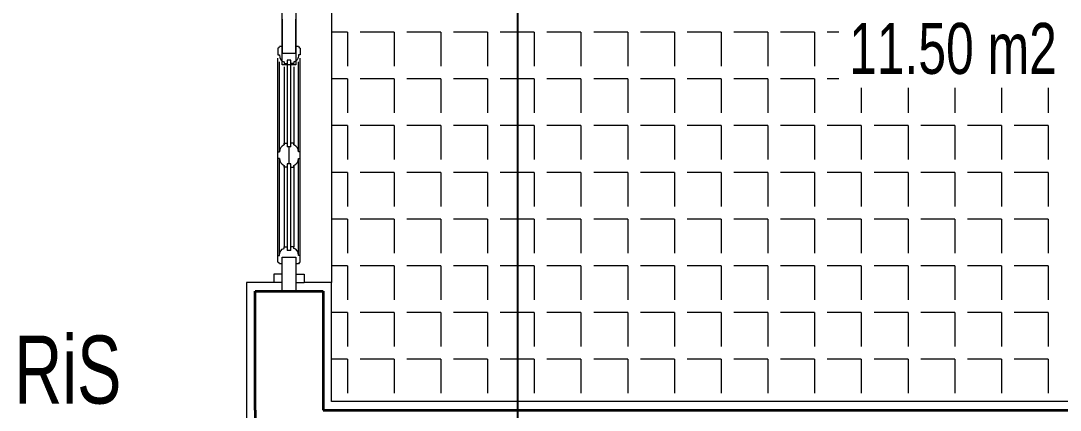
# Model space of a CAD drawing. Header units: inches. Extents: x -7543 to -822, y 102837 to 190349.
# Drawn here: x -829.8696 to -829.8084, y 102836.9074 to 102836.9303 of the extents above; entities that cross this region are included whole.
import ezdxf

# ---------------------------------------------------------------- set-up
doc = ezdxf.new("R2010")
doc.units = ezdxf.units.IN
doc.header["$MEASUREMENT"] = 0
doc.linetypes.add('DASHDOTX2', pattern=[2, 1, -0.5, 0, -0.5])
for name, color, linetype, lineweight in [('AKS', 1, 'Continuous', 25), ('İZ DÜŞÜM', 253, 'Continuous', 20), ('SIVA', 150, 'Continuous', 15), ('YAZI', 7, 'Continuous', 25)]:
    doc.layers.add(name, color=color, linetype=linetype, lineweight=lineweight)
doc.layers.add('DUVAR', color=7, linetype='Continuous', lineweight=35, true_color=0xfc4642)
doc.layers.add('KAPI', color=7, linetype='Continuous', lineweight=18, true_color=0xffb360)
doc.styles.add('arıal', font='arial.ttf', dxfattribs={"width": 0.7})

msp = doc.modelspace()

# ---------------------------------------------------------------- linework, layer by layer
at = {"layer": 'AKS', "linetype": 'DASHDOTX2', "ltscale": 10}
msp.add_line((-829.8403199212353, 102837.241780972), (-829.8403199212353, 102836.7293249838), dxfattribs=at)
at = {"layer": 'DUVAR'}
for p, q in [((-829.8557696687035, 102836.9074307916), (-829.8557696687035, 102836.9144307916)), ((-829.8557696687035, 102836.9144307916), (-829.8517696687035, 102836.9144307916)), ((-829.8517696687036, 102836.9144307916), (-829.8517696687036, 102836.9074307916)), ((-829.8557696687031, 102836.9074307916), (-829.8557696687031, 102836.8884307916)), ((-829.8517696687036, 102836.9074307916), (-829.7753199212352, 102836.9074307916))]:
    msp.add_line(p, q, dxfattribs=at)
at = {"layer": 'İZ DÜŞÜM'}
for p, q in [((-829.8512696687035, 102836.9309307916), (-829.8512696687035, 102836.9149307916)), ((-829.8503379309974, 102836.9296687661), (-829.8512696687035, 102836.9296687661)), ((-829.8503379309974, 102836.9296687661), (-829.8503379309974, 102836.9276687661)), ((-829.8475879309974, 102836.9296687661), (-829.8495879309974, 102836.9296687661)), ((-829.8475879309974, 102836.9296687661), (-829.8475879309974, 102836.9276687661)), ((-829.8448379309974, 102836.9296687661), (-829.8468379309974, 102836.9296687661)), ((-829.8448379309974, 102836.9296687661), (-829.8448379309974, 102836.9276687661)), ((-829.8420879309974, 102836.9296687661), (-829.8440879309974, 102836.9296687661)), ((-829.8420879309974, 102836.9296687661), (-829.8420879309974, 102836.9276687661)), ((-829.8393379309974, 102836.9296687661), (-829.8413379309974, 102836.9296687661)), ((-829.8393379309974, 102836.9296687661), (-829.8393379309974, 102836.9276687661)), ((-829.8365879309974, 102836.9296687661), (-829.8385879309974, 102836.9296687661)), ((-829.8365879309974, 102836.9296687661), (-829.8365879309974, 102836.9276687661)), ((-829.8338379309973, 102836.9296687661), (-829.8358379309974, 102836.9296687661)), ((-829.8338379309973, 102836.9296687661), (-829.8338379309973, 102836.9276687661)), ((-829.8310879309975, 102836.9296687661), (-829.8330879309974, 102836.9296687661)), ((-829.8310879309975, 102836.9296687661), (-829.8310879309975, 102836.9276687661)), ((-829.8283379309973, 102836.9296687661), (-829.8303379309974, 102836.9296687661)), ((-829.8283379309973, 102836.9296687661), (-829.8283379309973, 102836.9276687661)), ((-829.8255879309974, 102836.9296687661), (-829.8275879309974, 102836.9296687661)), ((-829.8255879309974, 102836.9296687661), (-829.8255879309974, 102836.9276687661)), ((-829.8228379309974, 102836.9296687661), (-829.8248379309974, 102836.9296687661)), ((-829.8228379309974, 102836.9296687661), (-829.8228379309974, 102836.9276687661)), ((-829.8214096679375, 102836.9296687661), (-829.8220879309974, 102836.9296687661)), ((-829.8503379309974, 102836.9269187661), (-829.8512696687035, 102836.9269187661)), ((-829.8503379309974, 102836.9269187661), (-829.8503379309974, 102836.9249187661)), ((-829.8475879309974, 102836.9269187661), (-829.8495879309974, 102836.9269187661)), ((-829.8475879309974, 102836.9269187661), (-829.8475879309974, 102836.9249187661)), ((-829.8448379309974, 102836.9269187661), (-829.8468379309974, 102836.9269187661)), ((-829.8448379309974, 102836.9269187661), (-829.8448379309974, 102836.9249187661)), ((-829.8420879309974, 102836.9269187661), (-829.8440879309974, 102836.9269187661)), ((-829.8420879309974, 102836.9269187661), (-829.8420879309974, 102836.9249187661)), ((-829.8393379309974, 102836.9269187661), (-829.8413379309974, 102836.9269187661)), ((-829.8393379309974, 102836.9269187661), (-829.8393379309974, 102836.9249187661)), ((-829.8365879309974, 102836.9269187661), (-829.8385879309974, 102836.9269187661)), ((-829.8365879309974, 102836.9269187661), (-829.8365879309974, 102836.9249187661)), ((-829.8338379309973, 102836.9269187661), (-829.8358379309974, 102836.9269187661)), ((-829.8338379309973, 102836.9269187661), (-829.8338379309973, 102836.9249187661)), ((-829.8310879309975, 102836.9269187661), (-829.8330879309974, 102836.9269187661)), ((-829.8310879309975, 102836.9269187661), (-829.8310879309975, 102836.9249187661)), ((-829.8283379309973, 102836.9269187661), (-829.8303379309974, 102836.9269187661)), ((-829.8283379309973, 102836.9269187661), (-829.8283379309973, 102836.9249187661)), ((-829.8255879309974, 102836.9269187661), (-829.8275879309974, 102836.9269187661)), ((-829.8255879309974, 102836.9269187661), (-829.8255879309974, 102836.9249187661)), ((-829.8228379309974, 102836.9269187661), (-829.8248379309974, 102836.9269187661)), ((-829.8228379309974, 102836.9269187661), (-829.8228379309974, 102836.9249187661)), ((-829.8214096679375, 102836.9269187661), (-829.8220879309974, 102836.9269187661)), ((-829.8200879309974, 102836.9263960592), (-829.8200879309974, 102836.9249187661)), ((-829.8173379309974, 102836.9263960592), (-829.8173379309974, 102836.9249187661)), ((-829.8145879309974, 102836.9263960592), (-829.8145879309974, 102836.9249187661)), ((-829.8118379309974, 102836.9263960592), (-829.8118379309974, 102836.9249187661)), ((-829.8090879309974, 102836.9263960592), (-829.8090879309974, 102836.9249187661)), ((-829.8503379309974, 102836.9241687661), (-829.8512696687035, 102836.9241687661)), ((-829.8503379309974, 102836.9241687661), (-829.8503379309974, 102836.9221687661)), ((-829.8475879309974, 102836.9241687661), (-829.8495879309974, 102836.9241687661)), ((-829.8475879309974, 102836.9241687661), (-829.8475879309974, 102836.9221687661)), ((-829.8448379309974, 102836.9241687661), (-829.8468379309974, 102836.9241687661)), ((-829.8448379309974, 102836.9241687661), (-829.8448379309974, 102836.9221687661)), ((-829.8420879309974, 102836.9241687661), (-829.8440879309974, 102836.9241687661)), ((-829.8420879309974, 102836.9241687661), (-829.8420879309974, 102836.9221687661)), ((-829.8393379309974, 102836.9241687661), (-829.8413379309974, 102836.9241687661)), ((-829.8393379309974, 102836.9241687661), (-829.8393379309974, 102836.9221687661)), ((-829.8365879309974, 102836.9241687661), (-829.8385879309974, 102836.9241687661)), ((-829.8365879309974, 102836.9241687661), (-829.8365879309974, 102836.9221687661)), ((-829.8338379309973, 102836.9241687661), (-829.8358379309974, 102836.9241687661)), ((-829.8338379309973, 102836.9241687661), (-829.8338379309973, 102836.9221687661)), ((-829.8310879309975, 102836.9241687661), (-829.8330879309974, 102836.9241687661)), ((-829.8310879309975, 102836.9241687661), (-829.8310879309975, 102836.9221687661)), ((-829.8283379309973, 102836.9241687661), (-829.8303379309974, 102836.9241687661)), ((-829.8283379309973, 102836.9241687661), (-829.8283379309973, 102836.9221687661)), ((-829.8255879309974, 102836.9241687661), (-829.8275879309974, 102836.9241687661)), ((-829.8255879309974, 102836.9241687661), (-829.8255879309974, 102836.9221687661)), ((-829.8228379309974, 102836.9241687661), (-829.8248379309974, 102836.9241687661)), ((-829.8228379309974, 102836.9241687661), (-829.8228379309974, 102836.9221687661)), ((-829.8200879309974, 102836.9241687661), (-829.8220879309974, 102836.9241687661)), ((-829.8200879309974, 102836.9241687661), (-829.8200879309974, 102836.9221687661)), ((-829.8173379309974, 102836.9241687661), (-829.8193379309973, 102836.9241687661)), ((-829.8173379309974, 102836.9241687661), (-829.8173379309974, 102836.9221687661)), ((-829.8145879309974, 102836.9241687661), (-829.8165879309975, 102836.9241687661)), ((-829.8145879309974, 102836.9241687661), (-829.8145879309974, 102836.9221687661)), ((-829.8118379309974, 102836.9241687661), (-829.8138379309974, 102836.9241687661)), ((-829.8118379309974, 102836.9241687661), (-829.8118379309974, 102836.9221687661)), ((-829.8090879309974, 102836.9241687661), (-829.8110879309974, 102836.9241687661)), ((-829.8090879309974, 102836.9241687661), (-829.8090879309974, 102836.9221687661)), ((-829.8503379309974, 102836.9214187661), (-829.8512696687035, 102836.9214187661)), ((-829.8503379309974, 102836.9214187661), (-829.8503379309974, 102836.9194187661)), ((-829.8475879309974, 102836.9214187661), (-829.8495879309974, 102836.9214187661)), ((-829.8475879309974, 102836.9214187661), (-829.8475879309974, 102836.9194187661)), ((-829.8448379309974, 102836.9214187661), (-829.8468379309974, 102836.9214187661)), ((-829.8448379309974, 102836.9214187661), (-829.8448379309974, 102836.9194187661)), ((-829.8420879309974, 102836.9214187661), (-829.8440879309974, 102836.9214187661)), ((-829.8420879309974, 102836.9214187661), (-829.8420879309974, 102836.9194187661)), ((-829.8393379309974, 102836.9214187661), (-829.8413379309974, 102836.9214187661)), ((-829.8393379309974, 102836.9214187661), (-829.8393379309974, 102836.9194187661)), ((-829.8365879309974, 102836.9214187661), (-829.8385879309974, 102836.9214187661)), ((-829.8365879309974, 102836.9214187661), (-829.8365879309974, 102836.9194187661)), ((-829.8338379309973, 102836.9214187661), (-829.8358379309974, 102836.9214187661)), ((-829.8338379309973, 102836.9214187661), (-829.8338379309973, 102836.9194187661)), ((-829.8310879309975, 102836.9214187661), (-829.8330879309974, 102836.9214187661)), ((-829.8310879309975, 102836.9214187661), (-829.8310879309975, 102836.9194187661)), ((-829.8283379309973, 102836.9214187661), (-829.8303379309974, 102836.9214187661)), ((-829.8283379309973, 102836.9214187661), (-829.8283379309973, 102836.9194187661)), ((-829.8255879309974, 102836.9214187661), (-829.8275879309974, 102836.9214187661)), ((-829.8255879309974, 102836.9214187661), (-829.8255879309974, 102836.9194187661)), ((-829.8228379309974, 102836.9214187661), (-829.8248379309974, 102836.9214187661)), ((-829.8228379309974, 102836.9214187661), (-829.8228379309974, 102836.9194187661)), ((-829.8200879309974, 102836.9214187661), (-829.8220879309974, 102836.9214187661)), ((-829.8200879309974, 102836.9214187661), (-829.8200879309974, 102836.9194187661)), ((-829.8173379309974, 102836.9214187661), (-829.8193379309973, 102836.9214187661)), ((-829.8173379309974, 102836.9214187661), (-829.8173379309974, 102836.9194187661)), ((-829.8145879309974, 102836.9214187661), (-829.8165879309975, 102836.9214187661)), ((-829.8145879309974, 102836.9214187661), (-829.8145879309974, 102836.9194187661)), ((-829.8118379309974, 102836.9214187661), (-829.8138379309974, 102836.9214187661)), ((-829.8118379309974, 102836.9214187661), (-829.8118379309974, 102836.9194187661)), ((-829.8090879309974, 102836.9214187661), (-829.8110879309974, 102836.9214187661)), ((-829.8090879309974, 102836.9214187661), (-829.8090879309974, 102836.9194187661)), ((-829.8503379309974, 102836.9186687661), (-829.8512696687035, 102836.9186687661)), ((-829.8503379309974, 102836.9186687661), (-829.8503379309974, 102836.9166687661)), ((-829.8475879309974, 102836.9186687661), (-829.8495879309974, 102836.9186687661)), ((-829.8475879309974, 102836.9186687661), (-829.8475879309974, 102836.9166687661)), ((-829.8448379309974, 102836.9186687661), (-829.8468379309974, 102836.9186687661)), ((-829.8448379309974, 102836.9186687661), (-829.8448379309974, 102836.9166687661)), ((-829.8420879309974, 102836.9186687661), (-829.8440879309974, 102836.9186687661)), ((-829.8420879309974, 102836.9186687661), (-829.8420879309974, 102836.9166687661)), ((-829.8393379309974, 102836.9186687661), (-829.8413379309974, 102836.9186687661)), ((-829.8393379309974, 102836.9186687661), (-829.8393379309974, 102836.9166687661)), ((-829.8365879309974, 102836.9186687661), (-829.8385879309974, 102836.9186687661)), ((-829.8365879309974, 102836.9186687661), (-829.8365879309974, 102836.9166687661)), ((-829.8338379309973, 102836.9186687661), (-829.8358379309974, 102836.9186687661)), ((-829.8338379309973, 102836.9186687661), (-829.8338379309973, 102836.9166687661)), ((-829.8310879309975, 102836.9186687661), (-829.8330879309974, 102836.9186687661)), ((-829.8310879309975, 102836.9186687661), (-829.8310879309975, 102836.9166687661)), ((-829.8283379309973, 102836.9186687661), (-829.8303379309974, 102836.9186687661)), ((-829.8283379309973, 102836.9186687661), (-829.8283379309973, 102836.9166687661)), ((-829.8255879309974, 102836.9186687661), (-829.8275879309974, 102836.9186687661)), ((-829.8255879309974, 102836.9186687661), (-829.8255879309974, 102836.9166687661)), ((-829.8228379309974, 102836.9186687661), (-829.8248379309974, 102836.9186687661)), ((-829.8228379309974, 102836.9186687661), (-829.8228379309974, 102836.9166687661)), ((-829.8200879309974, 102836.9186687661), (-829.8220879309974, 102836.9186687661)), ((-829.8200879309974, 102836.9186687661), (-829.8200879309974, 102836.9166687661)), ((-829.8173379309974, 102836.9186687661), (-829.8193379309973, 102836.9186687661)), ((-829.8173379309974, 102836.9186687661), (-829.8173379309974, 102836.9166687661)), ((-829.8145879309974, 102836.9186687661), (-829.8165879309975, 102836.9186687661)), ((-829.8145879309974, 102836.9186687661), (-829.8145879309974, 102836.9166687661)), ((-829.8118379309974, 102836.9186687661), (-829.8138379309974, 102836.9186687661)), ((-829.8118379309974, 102836.9186687661), (-829.8118379309974, 102836.9166687661)), ((-829.8090879309974, 102836.9186687661), (-829.8110879309974, 102836.9186687661)), ((-829.8090879309974, 102836.9186687661), (-829.8090879309974, 102836.9166687661)), ((-829.8503379309974, 102836.9159187661), (-829.8512696687035, 102836.9159187661)), ((-829.8503379309974, 102836.9159187661), (-829.8503379309974, 102836.9139187661)), ((-829.8475879309974, 102836.9159187661), (-829.8495879309974, 102836.9159187661)), ((-829.8475879309974, 102836.9159187661), (-829.8475879309974, 102836.9139187661)), ((-829.8448379309974, 102836.9159187661), (-829.8468379309974, 102836.9159187661)), ((-829.8448379309974, 102836.9159187661), (-829.8448379309974, 102836.9139187661)), ((-829.8420879309974, 102836.9159187661), (-829.8440879309974, 102836.9159187661)), ((-829.8420879309974, 102836.9159187661), (-829.8420879309974, 102836.9139187661)), ((-829.8393379309974, 102836.9159187661), (-829.8413379309974, 102836.9159187661)), ((-829.8393379309974, 102836.9159187661), (-829.8393379309974, 102836.9139187661)), ((-829.8365879309974, 102836.9159187661), (-829.8385879309974, 102836.9159187661)), ((-829.8365879309974, 102836.9159187661), (-829.8365879309974, 102836.9139187661)), ((-829.8338379309973, 102836.9159187661), (-829.8358379309974, 102836.9159187661)), ((-829.8338379309973, 102836.9159187661), (-829.8338379309973, 102836.9139187661)), ((-829.8310879309975, 102836.9159187661), (-829.8330879309974, 102836.9159187661)), ((-829.8310879309975, 102836.9159187661), (-829.8310879309975, 102836.9139187661)), ((-829.8283379309973, 102836.9159187661), (-829.8303379309974, 102836.9159187661)), ((-829.8283379309973, 102836.9159187661), (-829.8283379309973, 102836.9139187661)), ((-829.8255879309974, 102836.9159187661), (-829.8275879309974, 102836.9159187661)), ((-829.8255879309974, 102836.9159187661), (-829.8255879309974, 102836.9139187661)), ((-829.8228379309974, 102836.9159187661), (-829.8248379309974, 102836.9159187661)), ((-829.8228379309974, 102836.9159187661), (-829.8228379309974, 102836.9139187661)), ((-829.8200879309974, 102836.9159187661), (-829.8220879309974, 102836.9159187661)), ((-829.8200879309974, 102836.9159187661), (-829.8200879309974, 102836.9139187661)), ((-829.8173379309974, 102836.9159187661), (-829.8193379309973, 102836.9159187661)), ((-829.8173379309974, 102836.9159187661), (-829.8173379309974, 102836.9139187661)), ((-829.8145879309974, 102836.9159187661), (-829.8165879309975, 102836.9159187661)), ((-829.8145879309974, 102836.9159187661), (-829.8145879309974, 102836.9139187661)), ((-829.8118379309974, 102836.9159187661), (-829.8138379309974, 102836.9159187661)), ((-829.8118379309974, 102836.9159187661), (-829.8118379309974, 102836.9139187661)), ((-829.8090879309974, 102836.9159187661), (-829.8110879309974, 102836.9159187661)), ((-829.8090879309974, 102836.9159187661), (-829.8090879309974, 102836.9139187661)), ((-829.8503379309974, 102836.9131687661), (-829.8512696687035, 102836.9131687661)), ((-829.8503379309974, 102836.9131687661), (-829.8503379309974, 102836.9111687661)), ((-829.8475879309974, 102836.9131687661), (-829.8495879309974, 102836.9131687661)), ((-829.8475879309974, 102836.9131687661), (-829.8475879309974, 102836.9111687661)), ((-829.8448379309974, 102836.9131687661), (-829.8468379309974, 102836.9131687661)), ((-829.8448379309974, 102836.9131687661), (-829.8448379309974, 102836.9111687661)), ((-829.8420879309974, 102836.9131687661), (-829.8440879309974, 102836.9131687661)), ((-829.8420879309974, 102836.9131687661), (-829.8420879309974, 102836.9111687661)), ((-829.8393379309974, 102836.9131687661), (-829.8413379309974, 102836.9131687661)), ((-829.8393379309974, 102836.9131687661), (-829.8393379309974, 102836.9111687661)), ((-829.8365879309974, 102836.9131687661), (-829.8385879309974, 102836.9131687661)), ((-829.8365879309974, 102836.9131687661), (-829.8365879309974, 102836.9111687661)), ((-829.8338379309973, 102836.9131687661), (-829.8358379309974, 102836.9131687661)), ((-829.8338379309973, 102836.9131687661), (-829.8338379309973, 102836.9111687661)), ((-829.8310879309975, 102836.9131687661), (-829.8330879309974, 102836.9131687661)), ((-829.8310879309975, 102836.9131687661), (-829.8310879309975, 102836.9111687661)), ((-829.8283379309973, 102836.9131687661), (-829.8303379309974, 102836.9131687661)), ((-829.8283379309973, 102836.9131687661), (-829.8283379309973, 102836.9111687661)), ((-829.8255879309974, 102836.9131687661), (-829.8275879309974, 102836.9131687661)), ((-829.8255879309974, 102836.9131687661), (-829.8255879309974, 102836.9111687661)), ((-829.8228379309974, 102836.9131687661), (-829.8248379309974, 102836.9131687661)), ((-829.8228379309974, 102836.9131687661), (-829.8228379309974, 102836.9111687661)), ((-829.8200879309974, 102836.9131687661), (-829.8220879309974, 102836.9131687661)), ((-829.8200879309974, 102836.9131687661), (-829.8200879309974, 102836.9111687661)), ((-829.8173379309974, 102836.9131687661), (-829.8193379309973, 102836.9131687661)), ((-829.8173379309974, 102836.9131687661), (-829.8173379309974, 102836.9111687661)), ((-829.8145879309974, 102836.9131687661), (-829.8165879309975, 102836.9131687661)), ((-829.8145879309974, 102836.9131687661), (-829.8145879309974, 102836.9111687661)), ((-829.8118379309974, 102836.9131687661), (-829.8138379309974, 102836.9131687661)), ((-829.8118379309974, 102836.9131687661), (-829.8118379309974, 102836.9111687661)), ((-829.8090879309974, 102836.9131687661), (-829.8110879309974, 102836.9131687661)), ((-829.8090879309974, 102836.9131687661), (-829.8090879309974, 102836.9111687661)), ((-829.8503379309974, 102836.9104187661), (-829.8512696687036, 102836.9104187661)), ((-829.8503379309974, 102836.9104187661), (-829.8503379309974, 102836.9084187661)), ((-829.8475879309974, 102836.9104187661), (-829.8495879309974, 102836.9104187661)), ((-829.8475879309974, 102836.9104187661), (-829.8475879309974, 102836.9084187661)), ((-829.8448379309974, 102836.9104187661), (-829.8468379309974, 102836.9104187661)), ((-829.8448379309974, 102836.9104187661), (-829.8448379309974, 102836.9084187661)), ((-829.8420879309974, 102836.9104187661), (-829.8440879309974, 102836.9104187661)), ((-829.8420879309974, 102836.9104187661), (-829.8420879309974, 102836.9084187661)), ((-829.8393379309974, 102836.9104187661), (-829.8413379309974, 102836.9104187661)), ((-829.8393379309974, 102836.9104187661), (-829.8393379309974, 102836.9084187661)), ((-829.8365879309974, 102836.9104187661), (-829.8385879309974, 102836.9104187661)), ((-829.8365879309974, 102836.9104187661), (-829.8365879309974, 102836.9084187661)), ((-829.8338379309973, 102836.9104187661), (-829.8358379309974, 102836.9104187661)), ((-829.8338379309973, 102836.9104187661), (-829.8338379309973, 102836.9084187661)), ((-829.8310879309975, 102836.9104187661), (-829.8330879309974, 102836.9104187661)), ((-829.8310879309975, 102836.9104187661), (-829.8310879309975, 102836.9084187661)), ((-829.8283379309973, 102836.9104187661), (-829.8303379309974, 102836.9104187661)), ((-829.8283379309973, 102836.9104187661), (-829.8283379309973, 102836.9084187661)), ((-829.8255879309974, 102836.9104187661), (-829.8275879309974, 102836.9104187661)), ((-829.8255879309974, 102836.9104187661), (-829.8255879309974, 102836.9084187661)), ((-829.8228379309974, 102836.9104187661), (-829.8248379309974, 102836.9104187661)), ((-829.8228379309974, 102836.9104187661), (-829.8228379309974, 102836.9084187661)), ((-829.8200879309974, 102836.9104187661), (-829.8220879309974, 102836.9104187661)), ((-829.8200879309974, 102836.9104187661), (-829.8200879309974, 102836.9084187661)), ((-829.8173379309974, 102836.9104187661), (-829.8193379309973, 102836.9104187661)), ((-829.8173379309974, 102836.9104187661), (-829.8173379309974, 102836.9084187661)), ((-829.8145879309974, 102836.9104187661), (-829.8165879309975, 102836.9104187661)), ((-829.8145879309974, 102836.9104187661), (-829.8145879309974, 102836.9084187661)), ((-829.8118379309974, 102836.9104187661), (-829.8138379309974, 102836.9104187661)), ((-829.8118379309974, 102836.9104187661), (-829.8118379309974, 102836.9084187661)), ((-829.8090879309974, 102836.9104187661), (-829.8110879309974, 102836.9104187661)), ((-829.8090879309974, 102836.9104187661), (-829.8090879309974, 102836.9084187661))]:
    msp.add_line(p, q, dxfattribs=at)
at = {"layer": 'KAPI'}
for p, q in [((-829.8541696687034, 102836.9277507916), (-829.8541696687034, 102836.9454307916)), ((-829.8533696687035, 102836.9454307916), (-829.8533696687035, 102836.9277507916)), ((-829.8541696687034, 102836.9304307916), (-829.8541696687034, 102836.9284307916)), ((-829.8533696687035, 102836.9284307916), (-829.8533696687035, 102836.9304307916)), ((-829.8544296746261, 102836.9287307916), (-829.8544296746261, 102836.9283307916)), ((-829.8541696687034, 102836.9288307916), (-829.8543296746261, 102836.9288307916)), ((-829.8532096627808, 102836.9288307916), (-829.8533696687035, 102836.9288307916)), ((-829.8531096627809, 102836.9287307916), (-829.8531096627809, 102836.9283307916)), ((-829.8544296746261, 102836.9283307916), (-829.8543296746261, 102836.9283307916)), ((-829.8544296746261, 102836.9161307916), (-829.8544296746261, 102836.9281307916)), ((-829.8541696687034, 102836.9284307916), (-829.8533696687035, 102836.9284307916)), ((-829.8531096627809, 102836.9283307916), (-829.8532096627808, 102836.9283307916)), ((-829.8531096627808, 102836.9165307916), (-829.8531096627809, 102836.9281307916)), ((-829.8543296746261, 102836.9226307916), (-829.8543296746261, 102836.9279307916)), ((-829.8533696687035, 102836.9277507916), (-829.8541696687034, 102836.9277507916)), ((-829.8540496746261, 102836.9279307916), (-829.8540496746261, 102836.9278307916)), ((-829.8540496746261, 102836.9278307916), (-829.8538696687035, 102836.9278307916)), ((-829.8540496746261, 102836.9276307916), (-829.8540496746261, 102836.9230307916)), ((-829.8538696687035, 102836.9280308163), (-829.8538696687035, 102836.9229307669)), ((-829.8536696687034, 102836.9280308163), (-829.8538696687035, 102836.9280308163)), ((-829.8536696687034, 102836.9229307669), (-829.8536696687034, 102836.9280308163)), ((-829.8534896627808, 102836.9278307916), (-829.8536696687034, 102836.9278307916)), ((-829.8534896627808, 102836.9279307916), (-829.8534896627808, 102836.9278307916)), ((-829.8534896627808, 102836.9276307916), (-829.8534896627808, 102836.9230307916)), ((-829.8532096627808, 102836.9226307916), (-829.8532096627808, 102836.9279307916)), ((-829.8544296746261, 102836.9224307916), (-829.8544296746261, 102836.9226307916)), ((-829.8544296746261, 102836.9226307916), (-829.8543296746261, 102836.9226307916)), ((-829.8540496746261, 102836.9230307916), (-829.8540496746261, 102836.9231307916)), ((-829.8540496746261, 102836.9231307916), (-829.8538696687035, 102836.9231307916)), ((-829.8536696687034, 102836.9229307669), (-829.8538696687035, 102836.9229307669)), ((-829.8537696687035, 102836.9219308163), (-829.8537696687035, 102836.9229307669)), ((-829.8534896627808, 102836.9231307916), (-829.8536696687034, 102836.9231307916)), ((-829.8534896627808, 102836.9230307916), (-829.8534896627808, 102836.9231307916)), ((-829.8531096627808, 102836.9226307916), (-829.8532096627808, 102836.9226307916)), ((-829.8531096627808, 102836.9224307916), (-829.8531096627808, 102836.9226307916)), ((-829.8544296746261, 102836.9222307916), (-829.8544296746261, 102836.9224307916)), ((-829.8543296746261, 102836.9222307916), (-829.8544296746261, 102836.9222307916)), ((-829.8543296746261, 102836.916576777), (-829.8543296746261, 102836.9222307916)), ((-829.8532096627808, 102836.916576777), (-829.8532096627808, 102836.9222307916)), ((-829.8532096627808, 102836.9222307916), (-829.8531096627808, 102836.9222307916)), ((-829.8531096627808, 102836.9222307916), (-829.8531096627808, 102836.9224307916)), ((-829.8540496746261, 102836.9218307916), (-829.8540496746261, 102836.9170307916)), ((-829.8540496746261, 102836.9217307916), (-829.8540496746261, 102836.9218307916)), ((-829.8538696687035, 102836.9217307916), (-829.8540496746261, 102836.9217307916)), ((-829.8536696687034, 102836.9219308163), (-829.8538696687035, 102836.9219308163)), ((-829.8538696687035, 102836.9219308163), (-829.8538696687035, 102836.9168307669)), ((-829.8536696687034, 102836.9168307669), (-829.8536696687034, 102836.9219308163)), ((-829.8536696687034, 102836.9217307916), (-829.8534896627808, 102836.9217307916)), ((-829.8534896627808, 102836.9218307916), (-829.8534896627808, 102836.9170307916)), ((-829.8534896627808, 102836.9217307916), (-829.8534896627808, 102836.9218307916)), ((-829.8544296746261, 102836.9165307916), (-829.8543296746261, 102836.9165307916)), ((-829.8544296746261, 102836.9161307916), (-829.8544296746261, 102836.9165307916)), ((-829.8540496746261, 102836.9170307916), (-829.8538696687035, 102836.9170307916)), ((-829.8540496746261, 102836.9169307916), (-829.8540496746261, 102836.9170307916)), ((-829.8536696687034, 102836.9168307669), (-829.8538696687035, 102836.9168307669)), ((-829.8534896627808, 102836.9170307916), (-829.8536696687034, 102836.9170307916)), ((-829.8534896627808, 102836.9169307916), (-829.8534896627808, 102836.9170307916)), ((-829.8531096627808, 102836.9165307916), (-829.8532096627808, 102836.9165307916)), ((-829.8531096627808, 102836.9161307916), (-829.8531096627808, 102836.9165307916)), ((-829.8541696687034, 102836.9160307916), (-829.8543296746261, 102836.9160307916)), ((-829.8541696687034, 102836.9144307916), (-829.8541696687034, 102836.9164307916)), ((-829.8541696687034, 102836.9164307916), (-829.8533696687035, 102836.9164307916)), ((-829.8533696687035, 102836.9164307916), (-829.8533696687035, 102836.9144307916)), ((-829.8532096627808, 102836.9160307916), (-829.8533696687035, 102836.9160307916)), ((-829.8541696687034, 102836.9154307916), (-829.8546696687035, 102836.9154307916)), ((-829.8546696687035, 102836.9154307916), (-829.8546696687035, 102836.9149307916)), ((-829.8533696687035, 102836.9154307916), (-829.8528696687035, 102836.9154307916)), ((-829.8528696687035, 102836.9154307916), (-829.8528696687035, 102836.9149307916)), ((-829.8541696687034, 102836.9149307916), (-829.8546696687035, 102836.9149307916)), ((-829.8533696687035, 102836.9149307916), (-829.8528696687035, 102836.9149307916)), ((-829.8533696687035, 102836.9144307916), (-829.8541696687034, 102836.9144307916))]:
    msp.add_line(p, q, dxfattribs=at)
for centre, radius, start, end in [((-829.8544296746261, 102836.9288307916), 0.0001, 270, 0), ((-829.8531096627809, 102836.9288307916), 0.0001, 180, 270), ((-829.8539126734178, 102836.9226368907), 0.0004170458097849127, 109.1779983006872, 180.837961181716), ((-829.8536266639892, 102836.9226368907), 0.0004170458097792202, 359.162038818284, 70.82200169931285), ((-829.8539126734178, 102836.9222246924), 0.0004170458097853439, 179.162038818284, 250.8220016993129), ((-829.8536266639892, 102836.9222246924), 0.0004170458097790095, 289.1779983006871, 0.837961181716005), ((-829.8544296746261, 102836.9160307916), 0.0001, 0, 90), ((-829.8531096627808, 102836.9160307916), 0.0001, 90, 180)]:
    msp.add_arc(centre, radius, start, end, dxfattribs=at)
for centre, major_axis, ratio, start_param, end_param in [((-829.8540322589653, 102836.9283244225), (2.928127938704326e-05, 0.0003930624425958132), 0.7542890414755188, 1.610749426412503, 3.181545753201044), ((-829.8535070784417, 102836.9165371606), (2.928127938080352e-05, 0.0003930624426019739), 0.7542890414642702, -1.530843227175911, 0.03995309959025772)]:
    msp.add_ellipse(centre, major_axis=major_axis, ratio=ratio, start_param=start_param, end_param=end_param, dxfattribs=at)
at = {"layer": 'KAPI', "extrusion": (0, 0, -1)}
for centre, major_axis, ratio, start_param, end_param in [((-829.8535070784417, 102836.9283244225), (-2.928127941983257e-05, 0.0003930624425941484), 0.7542890414430529, 1.610749426473041, 3.181545753313086), ((-829.8540322589652, 102836.9165371606), (-2.928127942027589e-05, 0.0003930624426001897), 0.7542890414603327, -1.530843227100445, 0.03995309968411598)]:
    msp.add_ellipse(centre, major_axis=major_axis, ratio=ratio, start_param=start_param, end_param=end_param, dxfattribs=at)
at = {"layer": 'SIVA'}
for p, q in [((-829.8562696687035, 102836.9149307916), (-829.8562696687035, 102836.9074307916)), ((-829.8546696687035, 102836.9149307916), (-829.8562696687035, 102836.9149307916)), ((-829.8512696687035, 102836.9149307916), (-829.8528696687035, 102836.9149307916)), ((-829.8512696687036, 102836.9079307916), (-829.8512696687035, 102836.9149307916)), ((-829.7758199212353, 102836.9079307916), (-829.8512696687036, 102836.9079307916)), ((-829.8562696687035, 102836.9074307916), (-829.8562696687031, 102836.8889307916))]:
    msp.add_line(p, q, dxfattribs=at)

# ---------------------------------------------------------------- texts
at = {"layer": 'YAZI', "style": 'arıal', "width": 0.7}
for s, height, p in [('11.50 m2', 0.003, (-829.8208085424259, 102836.9272130783, -0.011684)), ('GiRiS', 0.004, (-829.8738498637515, 102836.9078150828))]:
    msp.add_text(s, height=height, dxfattribs=at).set_placement(p)

doc.saveas('drawing.dxf')
